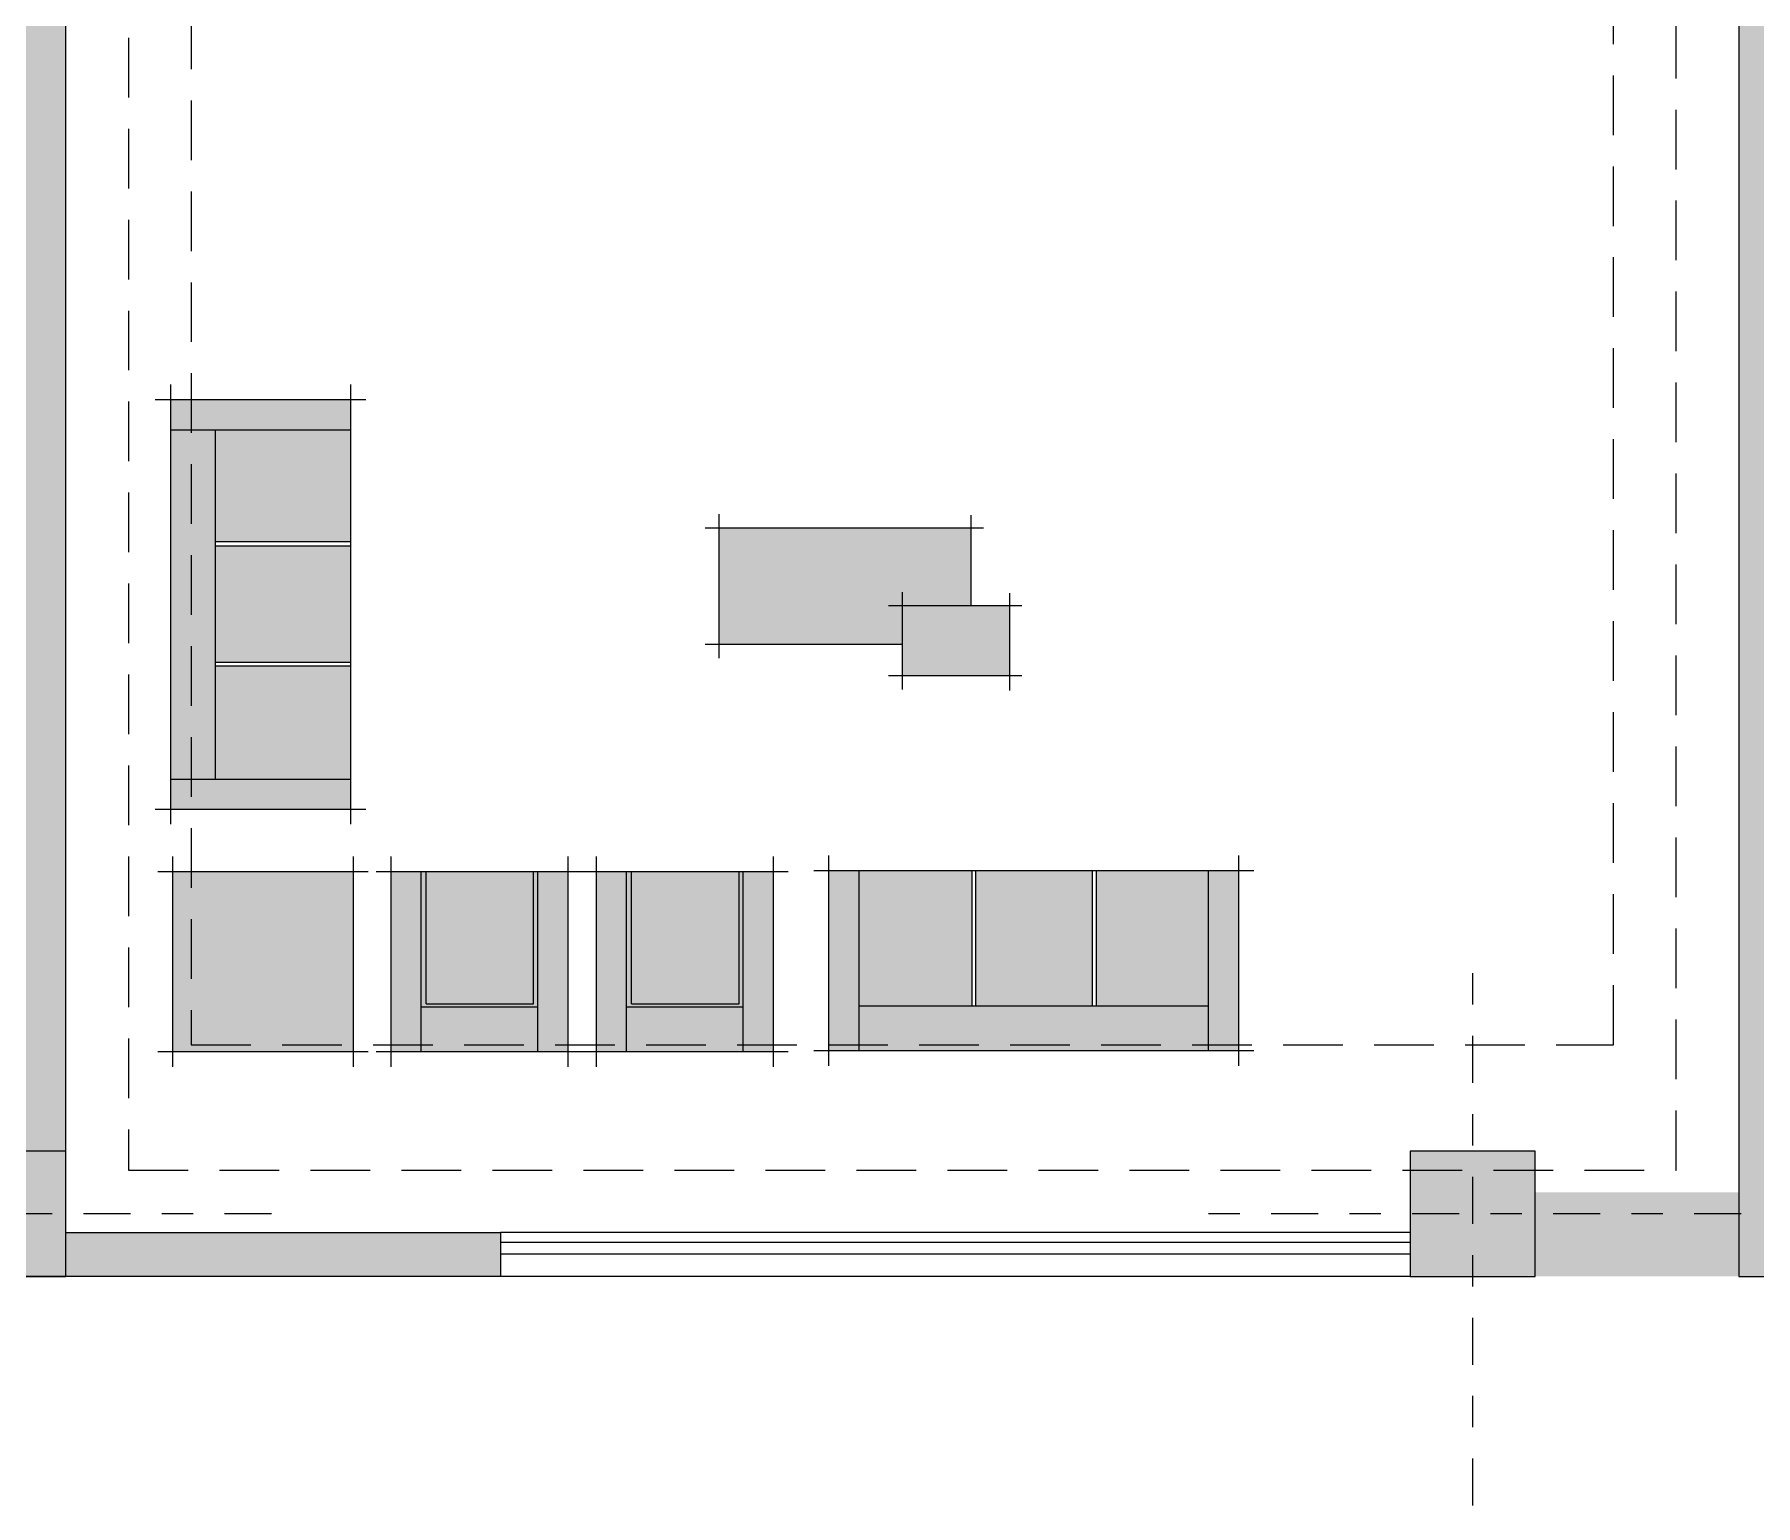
# Model space of a CAD drawing. Header units: inches. Extents: x 37.8 to 126.9, y 5.9 to 51.9.
# Drawn here: x 78.99 to 84.48, y 19.88 to 24.58 of the extents above; entities that cross this region are included whole.
import ezdxf

# ---------------------------------------------------------------- set-up
doc = ezdxf.new("R2010")
doc.units = ezdxf.units.IN
doc.header["$MEASUREMENT"] = 0
doc.linetypes.add('DASHDOT', pattern=[1, 0.5, -0.25, 0, -0.25])
doc.linetypes.add('DASHED2', pattern=[9.524999999999995, 6.349999999999998, -3.174999999999998])
for name, color, linetype, lineweight in [('coulmn', 146, 'Continuous', 13), ('LAYER1', 8, 'Continuous', 9), ('WALL', 7, 'Continuous', 35)]:
    doc.layers.add(name, color=color, linetype=linetype, lineweight=lineweight)
for name, color, linetype in [('fer', 8, 'Continuous'), ('LAYER5', 5, 'Continuous'), ('MOBL', 251, 'Continuous')]:
    doc.layers.add(name, color=color, linetype=linetype)

# ---------------------------------------------------------------- blocks, each defined once
blk = doc.blocks.new('Mobl 3')
at = {"layer": 'fer'}
h = blk.add_hatch(color=45, dxfattribs=at)
h.set_gradient(color1=(150, 137, 90), color2=(244, 242, 236), one_color=1, tint=0.9399999976158142, name='INVCURVED')
h.paths.add_polyline_path([(0.095999760000268, 0.5760000000373111), (0, 0.5760000000154832), (0, 1.455191522836685e-11), (0.095999760000268, 3.637978807091713e-11)])
h.paths.add_polyline_path([(1.21200048000901, 0.5760000000373111), (0.095999760000268, 0.5760000000373111), (0.095999760000268, 0.4320000000152504), (1.21200048000901, 0.4320000000443542)])
h.paths.add_polyline_path([(1.308000240009278, -7.275957614183426e-12), (1.308000240009278, 0.5760000000373111), (1.21200048000901, 0.5760000000373111), (1.21200048000901, 1.455191522836685e-11)])
h = blk.add_hatch(color=49, dxfattribs=at)
h.dxf.hatch_style = 1
h.set_gradient(color1=(100, 62, 38), color2=(216, 176, 151), rotation=180, one_color=1, tint=0.7200000286102295)
h.paths.add_polyline_path([(0.095999760000268, 0), (0.456483676796779, 7.275957614183426e-12), (0.456483676796779, 0.4320000000006985), (0.09599975997116417, 0.4320000000006985)])
h = blk.add_hatch(color=49, dxfattribs=at)
h.dxf.hatch_style = 1
h.set_gradient(color1=(100, 62, 38), color2=(216, 176, 151), rotation=180, one_color=1, tint=0.7200000286102295)
h.paths.add_polyline_path([(0.4680000000225846, -7.275957614183426e-12), (0.8400002400157973, 0), (0.8400002400157973, 0.4319999999934225), (0.4679999999934807, 0.4319999999934225)])
h = blk.add_hatch(color=49, dxfattribs=at)
h.dxf.hatch_style = 1
h.set_gradient(color1=(100, 62, 38), color2=(216, 176, 151), rotation=180, one_color=1, tint=0.7200000286102295)
h.paths.add_polyline_path([(0.8534721648320556, -7.275957614183426e-12), (1.212000479979906, 0), (1.212000480038114, 0.4320000000006985), (0.8534721648029517, 0.4320000000006985)])
at = {"layer": 'MOBL', "ltscale": 0.03}
for p, q in [((0, 0.6240000000179862), (0, -0.04799999999522697)), ((1.308000240009278, -0.04799999999522697), (1.308000240009278, 0.6240000000179862)), ((1.356000240019057, 0.5760000000227592), (-0.04800000000977889, 0.5760000000227592)), ((0.095999760000268, 0.5760000000227592), (0.095999760000268, 0)), ((1.21200048000901, 0.5760000000227592), (1.21200048000901, 0)), ((0.095999760000268, 0.4320000000006985), (1.21200048000901, 0.4320000000006985)), ((0.456483676796779, 0), (0.456483676796779, 0.4320000000006985)), ((0.4679999999934807, 0), (0.4679999999934807, 0.4320000000006985)), ((0.8400002400157973, 0), (0.8400002400157973, 0.4320000000006985)), ((0.8534721648029517, 0), (0.8534721648029517, 0.4320000000006985)), ((-0.04800000000977889, 0), (1.356000240019057, 0))]:
    blk.add_line(p, q, dxfattribs=at)
blk = doc.blocks.new('mz1')
at = {"layer": 'MOBL', "ltscale": 0.03}
for p, q in [((-4.150896224589814, -3.10035264876933), (-4.150896224589814, 3.899647351216116)), ((1.849103775413823, 3.899647351216116), (1.849103775413823, -3.10035264876933)), ((-4.650896224589814, 3.399647351223393), (2.349103775410185, 3.399647351223393)), ((2.349103775410185, -2.600352648776606), (-4.650896224589814, -2.600352648776606))]:
    blk.add_line(p, q, dxfattribs=at)
blk = doc.blocks.new('Gol miz')
at = {"layer": 'fer'}
h = blk.add_hatch(color=45, dxfattribs=at)
h.set_gradient(color1=(150, 137, 90), color2=(244, 242, 236), one_color=1, tint=0.9399999976158142, name='INVCURVED')
h.paths.add_polyline_path([(0.5759999999718275, -0.2879999999786378), (0.5759999999718275, 0.2880000000004657), (-2.91038304567337e-11, 0.2880000000004657), (-2.91038304567337e-11, -0.2879999999786378)])
at = {"layer": 'MOBL', "xscale": -0.09599999999045394, "yscale": 0.09599999999045394, "zscale": 0.09599999999947614}
blk.add_blockref('mz1', (0.1775139624078292, -0.03836614571628161), dxfattribs=at)
blk = doc.blocks.new('Mobl 1')
at = {"layer": 'fer'}
h = blk.add_hatch(color=45, dxfattribs=at)
h.set_gradient(color1=(150, 137, 90), color2=(244, 242, 236), rotation=180, one_color=1, tint=0.9399999976158142)
h.paths.add_polyline_path([(0.1440003284951672, 0.185999865665508), (3.284949343651533e-07, 0.1860001199893304), (-3.2852403819561e-07, -0.1860001199820545), (0.1439996714761946, -0.1860003743058769)])
h.paths.add_polyline_path([(0.5759995019470807, -0.2820008972848882), (0.575999671505997, -0.1860011372918962), (-3.2852403819561e-07, -0.1860001200038823), (-4.980538506060839e-07, -0.2819998799532186)])
h.paths.add_polyline_path([(0.5760003285249695, 0.1859991027085925), (0.5760004980547819, 0.2819988626506529), (4.980538506060839e-07, 0.2819998799823225), (3.284949343651533e-07, 0.1860001200111583)])
at = {"layer": 'fer', "true_color": 0x787064}
blk.add_hatch(color=8, dxfattribs=at).paths.add_polyline_path([(0.575999671505997, -0.186001137313724), (0.5759996986889746, -0.17060329731612), (0.1527897787163965, -0.1706025498788222), (0.1527903852402233, 0.172802890141611), (0.5760003051836975, 0.1728021426679334), (0.5760003285249695, 0.1859991026649368), (0.144000328524271, 0.185999865665508), (0.1439996714761946, -0.1860003743204288)])
at = {"layer": 'fer'}
h = blk.add_hatch(color=49, dxfattribs=at)
h.dxf.hatch_style = 1
h.set_gradient(color1=(100, 62, 38), color2=(216, 176, 151), one_color=1, tint=0.7200000286102295)
h.paths.add_polyline_path([(0.1527903852111194, 0.1728028901634389), (0.1527897786872927, -0.1706025498642703), (0.5759996986889746, -0.1706032972942921), (0.5760003052128013, 0.1728021426824853)])
at = {"layer": 'MOBL', "linetype": 'ByBlock'}
for p, q in [((5.828333087265491e-07, 0.3299998799921013), (-5.828333087265491e-07, -0.3299998799921013)), ((0.5759994171676226, -0.3300008972946671), (0.57600058283424, 0.3299988626604318)), ((0.6240004980645608, 0.2819987778857467), (-0.04799950195592828, 0.2819999647690565)), ((3.284949343651533e-07, 0.1860001199966064), (0.5760003285249695, 0.1859991026649368)), ((0.1439996714761946, -0.1860003743204288), (0.1440003284951672, 0.1859998656509561)), ((0.1527897786872927, -0.1706025498788222), (0.1527903852111194, 0.1728028901488869)), ((0.1527903852111194, 0.1728028901488869), (0.5760003285249695, 0.1728021426679334)), ((-3.2852403819561e-07, -0.1860001199966064), (0.575999671505997, -0.1860011373064481)), ((0.1527897786872927, -0.1706025498788222), (0.575999671505997, -0.170603297308844)), ((-0.04800049806362949, -0.2819997952174162), (0.6239995019568596, -0.2820009820716223))]:
    blk.add_line(p, q, dxfattribs=at)
blk = doc.blocks.new('Miz vasat')
at = {"layer": 'fer'}
h = blk.add_hatch(color=45, dxfattribs=at)
h.set_gradient(color1=(150, 137, 90), color2=(244, 242, 236), one_color=1, tint=0.9399999976158142, name='INVCURVED')
h.paths.add_polyline_path([(-0.4038390545756556, 0.3730192254370195), (-0.4038392737566028, 0.248916132026352), (-0.1843684410268907, 0.2489161320045241), (-0.1843684410268907, 0.3730192254370195)])
h.paths.add_polyline_path([(-0.5269070017093327, 0.4732248654472642), (-0.5269075874821283, 0.248916132026352), (-0.4038392737566028, 0.248916132026352), (-0.4038390545756556, 0.3730192254370195), (-0.1843684410268907, 0.3730192254370195), (-0.1843684410268907, 0.4732248654472642)])
h = blk.add_hatch(color=45, dxfattribs=at)
h.set_gradient(color1=(150, 137, 90), color2=(244, 242, 236), one_color=1, tint=0.9399999976158142, name='INVCURVED')
h.paths.add_polyline_path([(-0.1843684410268907, 0.3730192254370195), (-0.1843684410268907, 0.2489161320045241), (-0.4038392737566028, 0.248916132026352), (-0.4038397133699618, 1.455191522836685e-11), (0.4009103429852985, -7.275957614183426e-12), (0.4009103429852985, 0.3730192254370195)])
at = {"layer": 'MOBL', "ltscale": 25}
for p, q in [((-0.5269076921977103, 0.2088251890018), (-0.5269068807829171, 0.519533922401024)), ((-0.1843684410268907, 0.2057161320262821), (-0.1843684410268907, 0.516424865447334)), ((-0.5671782510180492, 0.4732248654472642), (-0.1411684410122689, 0.4732248654472642)), ((0.4009103429852985, -0.04319999998551793), (0.4009103429852985, 0.4162192254370893)), ((-0.1843684410268907, 0.3730192254588474), (0.4441103429708164, 0.3730192254370195)), ((-0.1411684410122689, 0.2489161320045241), (-0.5671782510180492, 0.248916132026352)), ((-0.4038397841795813, -0.04009094301000005), (-0.4038392737566028, 0.2489161320045241)), ((0.4441103429708164, -7.275957614183426e-12), (-0.4441103429999202, 1.455191522836685e-11))]:
    blk.add_line(p, q, dxfattribs=at)
blk = doc.blocks.new('ddfdfdfdfd')
at = {"layer": 'LAYER5', "linetype": 'Continuous'}
h = blk.add_hatch(color=1, dxfattribs=at)
h.paths.add_polyline_path([(179.779200237631, -221.4838781835885), (179.579350237631, -221.4838781835885), (179.579350237631, -221.2840281835886), (179.779200237631, -221.2840281835886)])
h.paths.add_polyline_path([(179.779200237631, -221.2840281835886), (179.979050237631, -221.2840281835886), (179.979050237631, -221.4838781835885), (179.779200237631, -221.4838781835885)])
h.paths.add_polyline_path([(179.779200237631, -221.4838781835885), (179.979050237631, -221.4838781835885), (179.979050237631, -221.6837281835885), (179.779200237631, -221.6837281835885)])
h.paths.add_polyline_path([(179.779200237631, -221.6837281835885), (179.579350237631, -221.6837281835885), (179.579350237631, -221.4838781835885), (179.779200237631, -221.4838781835885)])
at = {"layer": 'LAYER5', "color": 1, "linetype": 'DASHDOT', "ltscale": 0.3}
for p, q in [((179.779200237631, -222.4153741609331), (179.779200237631, -220.6240357384027)), ((180.6361364686338, -221.4838781835885), (178.8983495007696, -221.4838781835885))]:
    blk.add_line(p, q, dxfattribs=at)
at = {"layer": 'LAYER5', "color": 1, "linetype": 'Continuous'}
blk.add_lwpolyline([(179.979050237631, -221.2840281835886), (179.579350237631, -221.2840281835886), (179.579350237631, -221.6837281835885), (179.979050237631, -221.6837281835885), (179.979050237631, -221.2840281835886)], dxfattribs=at)
blk = doc.blocks.new('axxxxx')
h = blk.add_hatch(color=1)
h.dxf.hatch_style = 1
h.paths.add_polyline_path([(240.7614391140491, -233.8024092206517), (238.9808391140491, -233.8024092206517), (238.9808391140491, -234.0706419207369), (240.7614391140491, -234.0706419207369)])
for p in [(54.31093066668311, -12.38691373714843), (59.00178887641806, -12.38691373714846)]:
    blk.add_blockref('ddfdfdfdfd', p)

msp = doc.modelspace()

# ---------------------------------------------------------------- hatches: boundary and pattern name
h = msp.add_hatch(color=5)
h.dxf.hatch_style = 1
h.paths.add_polyline_path([(73.68717819297339, 43.75630079493398), (73.4871781929734, 43.75630079493398), (73.4871781929734, 20.75630079493392), (74.62447685157892, 20.75630079493392), (74.62447685157892, 20.95630079493391), (73.68717819297339, 20.95630079493391), (73.68717819297339, 32.05378889439642), (75.20225381504883, 32.05378889439648), (75.2022538150488, 31.55378889439636), (75.63166121359293, 31.55378889439648), (75.63166121359293, 32.05378889439648), (76.98717819297343, 32.05378889439648), (76.98717819297343, 32.75378889439641), (76.88717819297344, 32.75378889439635), (76.88717819297341, 32.15378889439638), (75.4871781929734, 32.15378889439638), (75.48717819297343, 33.55378889439636), (76.98717819297343, 33.55378889439636), (76.98717819297343, 34.25378889439641), (76.88717819297341, 34.25378889439641), (76.59680568586518, 34.25378927514363), (76.59680568586518, 34.15378889439644), (76.88717819297341, 34.15378889439644), (76.88717819297341, 33.65378889439644), (74.4870394658559, 33.65380457058593), (74.4870394658559, 33.55380457058591), (75.38717819297341, 33.55378889439636), (75.38717819297341, 32.15378889439638), (73.68717819297339, 32.15378889439638)])
h.paths.add_polyline_path([(75.2772538150488, 32.05378889439648), (75.55666121359295, 32.05378889439648), (75.55666121359297, 31.87878889439641), (75.27725381504877, 31.87878889439641)], flags=16)
h.paths.add_polyline_path([(75.27725381504877, 31.82878889439645), (75.55666121359297, 31.82878889439645), (75.55666121359295, 31.62878889439641), (75.2772538150488, 31.62878889439641)], flags=16)
h.paths.add_polyline_path([(79.08717819297345, 32.1054584065305), (78.88717819297341, 32.1054584065305), (78.88717819297341, 20.95630079493391), (77.52784051532404, 20.95630079493391), (77.52784051532404, 20.75630079493392), (77.96891627413521, 20.75630079493386), (77.96891627413521, 20.61630079493399), (80.4749727389632, 20.61630079493376), (80.4749727389632, 20.75630079493398), (79.0871781929734, 20.75630079493398)])
h.paths.add_polyline_path([(86.57882149293513, 21.95630079493402), (86.37882149293515, 21.95630079493397), (86.37882149293515, 20.75630079493392), (84.52717819297337, 20.75630079493392), (84.52717819297337, 25.20630079493391), (84.42717819297337, 25.20630079493391), (84.42717819297334, 20.61630079493393), (86.57882149293513, 20.61630079493393)])
h.paths.add_polyline_path([(88.72717819297338, 29.39545840653047), (88.52717819297337, 29.39545840653052), (88.52717819297337, 25.45630079493391), (87.42717819297337, 25.45630079493391), (87.4271781929734, 26.50545840653054), (85.52717819297342, 26.50545840653048), (85.52717819297342, 26.40545840653057), (87.3271781929734, 26.40545840653057), (87.32717819297335, 25.05630079493388), (85.62717819297339, 25.05630079493393), (85.62717819297339, 25.60545840653062), (85.5271781929734, 25.60545840653056), (85.5271781929734, 24.95630079493391), (88.52717819297337, 24.95630079493391), (88.52717819297337, 22.88769061313475), (88.5271781929734, 20.61630079493399), (88.52882149293512, 20.61630079493399), (88.72717819297335, 20.61630079493393)])
h.paths.add_polyline_path([(88.52717819297337, 25.356300794934), (88.52717819297337, 25.05630079493388), (87.42717819297337, 25.05630079493388), (87.42717819297337, 25.35630079493389)], flags=16)
h.paths.add_polyline_path([(86.78717819297339, 33.60463128279959), (84.48033725340758, 33.60463128279959), (84.48033725340758, 33.60050334396148), (83.71110648417661, 33.60050334396148), (82.32717819297346, 33.60463128279947), (82.32717819297335, 33.40463128279954), (82.32717819297335, 33.30545840653032), (82.52717819297334, 33.30545840653032), (82.52717819297334, 33.40463128279954), (86.5871781929734, 33.40463128279977), (86.58717819297343, 29.50545840653054), (83.4871781929734, 29.50545840653059), (83.4871781929734, 31.6054584065305), (83.28717819297344, 31.6054584065305), (83.07894586949044, 31.6054584065305), (83.07894586949044, 31.40545840653057), (83.28717819297341, 31.40545840653057), (83.28717819297344, 29.50545840653059), (81.88717819297338, 29.50545840653054), (81.88717819297338, 31.40545840653051), (82.10808345542759, 31.40545840653046), (82.10808345542759, 31.6054584065305), (81.88717819297338, 31.6054584065305), (80.28717819297341, 31.6054584065305), (80.28717819297339, 30.30545840653055), (80.38717819297338, 30.30545840653055), (80.38717819297338, 31.40545840653046), (81.68717819297336, 31.40545840653046), (81.68717819297336, 29.50545840653054), (80.28717819297344, 29.50545840653048), (80.28717819297344, 29.40545840653046), (80.28717819297344, 28.81851437019635), (80.28717819297344, 28.4349992889445), (80.68717819297342, 28.4349992889445), (80.68717819297342, 29.40545840653057), (81.48747819297338, 29.40545840653057), (81.48747819297338, 29.30560840653062), (84.42717819297337, 29.30545840653055), (84.42717819297334, 27.30545840653055), (84.02717819297337, 27.30545840653055), (84.02717819297337, 26.80545840653055), (84.42717819297334, 26.80545840653055), (84.42717819297337, 26.40545840653057), (84.52717819297337, 26.40545840653057), (84.52717819297337, 29.30545840653055), (86.78717819297341, 29.3054584065306)])
h.paths.add_polyline_path([(84.42717819297334, 27.20545840653052), (84.42717819297334, 26.90545840653057), (84.12717819297336, 26.90545840653057), (84.12717819297336, 27.20545840653052)], flags=16)
h.paths.add_polyline_path([(80.58717819297343, 29.40545840653057), (80.58717819297343, 28.53499928894452), (80.38717819297347, 28.53499928894452), (80.38717819297335, 29.40545840653046)], flags=16)
h.paths.add_polyline_path([(86.78717819297339, 35.50463128279968), (85.52717819297334, 35.50463128279974), (85.52717819297337, 38.18924557511589), (85.42717819297337, 38.18924557511589), (85.42717819297337, 36.90463128279977), (84.86969464075025, 36.90463128279971), (84.86969464075031, 36.40463128279971), (85.42717819297337, 36.40463128279971), (85.42717819297337, 33.60463128279959), (85.62717819297333, 33.60463128279959), (85.6271781929733, 35.30463128279975), (86.78717819297339, 35.30463128279975)])
h.paths.add_polyline_path([(85.4271781929734, 36.50463128279968), (85.24843641686186, 36.50463128279968), (85.24843641686184, 36.80463128279975), (85.42717819297337, 36.80463128279975)], flags=16)
h.paths.add_polyline_path([(85.14843641686187, 36.50463128279968), (84.9696946407503, 36.50463128279968), (84.96969464075025, 36.80463128279975), (85.14843641686181, 36.80463128279975)], flags=16)
h.paths.add_polyline_path([(81.12717819297339, 41.85630079493366), (79.61717819297337, 41.85630079493389), (79.6171781929734, 43.75630079493398), (79.41717819297341, 43.75630079493398), (79.41717819297341, 41.65630079494845), (79.87188870731418, 41.65630079491929), (80.92717819297334, 41.65630079494737), (80.92717819297334, 39.62769061312828), (80.92717819297334, 39.58769061312013), (80.92717819297337, 36.40422692306744), (78.28717819297333, 36.40422692306767), (78.28717819297336, 37.00422692306769), (78.18717819297339, 37.00422692306769), (78.18717819297339, 36.30422692306765), (80.62717819297339, 36.30422692306753), (80.62717819297325, 34.90545840653023), (78.28717819297333, 34.90545840653051), (78.28717819297336, 35.50422692306769), (78.18717819297339, 35.50422692306769), (78.18717819297342, 34.70545840653041), (78.68717819297345, 34.70545840653041), (78.68717819297336, 33.30545840653043), (81.12717819297339, 33.30545840653032), (81.12717819297339, 33.90545840653029), (81.02717819297348, 33.90545840653029), (81.02717819297345, 33.50545840653031), (78.88717819297332, 33.50545840653048), (78.88717819297335, 34.70545840653041), (81.12717819297339, 34.7054584065303), (81.12717819297339, 34.90545840653023), (81.12717819297333, 35.61250434826913), (80.72747213194191, 35.61250434826918), (80.72747213194197, 36.31188860653783), (81.12717819297339, 36.31188860653783)])
h.paths.add_polyline_path([(81.02717819297331, 35.51250434826916), (81.02717819297325, 34.90737523597501), (80.72747213194182, 34.91312009000059), (80.72747213194191, 35.51250434826922)], flags=16)
h.paths.add_polyline_path([(88.72717819297335, 43.75630079493398), (87.17776046651721, 43.75630079493398), (87.17776046651721, 43.55630079493842), (87.47188870731412, 43.55630079491961), (88.52717819297328, 43.55630079494763), (88.52717819297328, 41.5276906131286), (88.52717819297328, 41.48769061312045), (88.52717819297337, 39.65378889439638), (86.52717819297334, 39.65378889439638), (86.52717819297331, 39.00463128279979), (86.87717819297328, 39.00463128279991), (86.87717819297325, 39.55378889439636), (88.52717819297334, 39.55378889439642), (88.52717819297334, 38.20463128279972), (86.52717819297334, 38.20463128279972), (86.52717819297334, 38.10463128279976), (88.52717819297334, 38.10463128279976), (88.52717819297337, 35.3970630460628), (88.72717819297335, 35.39706304606285)])
h.paths.add_polyline_path([(86.77717819297328, 39.10463128279982), (86.6271781929733, 39.10463128279982), (86.62717819297328, 39.55378889439636), (86.77717819297325, 39.55378889439636)], flags=16)
at = {"layer": 'fer'}
h = msp.add_hatch(color=45, dxfattribs=at)
h.set_gradient(color1=(150, 137, 90), color2=(244, 242, 236), one_color=1, tint=0.9399999976158142, name='INVCURVED')
h.paths.add_polyline_path([(81.61943420008856, 21.33689475244149), (81.52346302500891, 21.33689475752807), (81.52346305539726, 21.91272324757649), (81.61943423047691, 21.91272324248997)])
h.paths.add_polyline_path([(82.73510261934993, 21.33689469356405), (81.61943420008856, 21.33689475244149), (81.61943420768563, 21.48085187497544), (82.73510262694703, 21.48085181606889)])
h.paths.add_polyline_path([(82.83107382481793, 21.91272317859138), (82.83107379442959, 21.33689468849936), (82.73510261934993, 21.33689469356405), (82.73510264973828, 21.9127231836343)])
h = msp.add_hatch(color=49, dxfattribs=at)
h.dxf.hatch_style = 1
h.set_gradient(color1=(100, 62, 38), color2=(216, 176, 151), rotation=180, one_color=1, tint=0.7200000286102295)
h.paths.add_polyline_path([(81.61943423047691, 21.91272324252635), (81.97981080946187, 21.91272322350081), (81.97981078667061, 21.48085185597178), (81.61943420765655, 21.48085187498999)])
h = msp.add_hatch(color=49, dxfattribs=at)
h.dxf.hatch_style = 1
h.set_gradient(color1=(100, 62, 38), color2=(216, 176, 151), rotation=180, one_color=1, tint=0.7200000286102295)
h.paths.add_polyline_path([(81.99132370358342, 21.91272322290776), (82.36321317666085, 21.91272320327472), (82.3632131538696, 21.48085183574564), (81.99132368076306, 21.48085185537145)])
h = msp.add_hatch(color=49, dxfattribs=at)
h.dxf.hatch_style = 1
h.set_gradient(color1=(100, 62, 38), color2=(216, 176, 151), rotation=180, one_color=1, tint=0.7200000286102295)
h.paths.add_polyline_path([(82.37668109007228, 21.91272320257123), (82.73510264970918, 21.91272318364885), (82.7351026269761, 21.48085181611255), (82.37668106725192, 21.48085183502759)])

# ---------------------------------------------------------------- linework, layer by layer
for p, q in [((79.0871781929734, 20.75630079493392), (79.08717819297345, 32.1054584065305)), ((84.42717819297337, 25.20630079493391), (84.42717819297334, 20.61630079493393)), ((79.08717819297337, 20.75630079493398), (80.4749727389632, 20.75630079493398)), ((80.4749727389632, 20.75630079493392), (80.4749727389632, 20.61630079493376)), ((80.4749727389632, 20.61630079493376), (77.96891627413521, 20.61630079493399)), ((84.42717819297334, 20.61630079493393), (86.57882149293513, 20.61630079493393))]:
    msp.add_line(p, q)
at = {"layer": 'coulmn'}
for p, q in [((83.37833640270833, 20.75630079493392), (80.4749727389632, 20.75630079493392)), ((83.37833640270833, 20.72441937479097), (80.4749727389632, 20.72441937479097)), ((83.37833640270833, 20.68766680673367), (80.4749727389632, 20.68766680673367)), ((83.37833640270833, 20.61630079493393), (80.4749727389632, 20.61630079493393))]:
    msp.add_line(p, q, dxfattribs=at)
at = {"layer": 'LAYER1', "linetype": 'DASHED2', "ltscale": 0.03}
for points in [[(84.22717819297338, 26.60545840653056), (79.28717819297339, 26.60545840653056), (79.28717819297339, 20.95630079493391), (84.22717819297338, 20.95630079493391)], [(84.0271781929734, 26.40545840653057), (79.48717819297337, 26.40545840653057), (79.48717819297337, 21.35630079493389), (84.0271781929734, 21.35630079493389)]]:
    msp.add_lwpolyline(points, close=True, dxfattribs=at)
at = {"layer": 'MOBL', "ltscale": 0.03}
for p, q in [((81.52346302247653, 21.28890905002164), (81.52346305792963, 21.96070895509025)), ((82.83107382735028, 21.96070888608337), (82.83107379189721, 21.2889089810147)), ((81.47547734788353, 21.91272325012342), (82.87905953233167, 21.91272317605178)), ((81.61943420008856, 21.33689475245605), (81.61943423047691, 21.91272324252635)), ((81.97981080946187, 21.91272322350808), (81.97981078667061, 21.48085185597178)), ((81.99132370355434, 21.91272322290048), (81.99132368076306, 21.48085185536418)), ((82.36321317666085, 21.91272320327472), (82.3632131538696, 21.48085183573836)), ((82.37668109004318, 21.91272320256395), (82.37668106725192, 21.48085183502759)), ((82.73510261934993, 21.3368946935786), (82.73510264973828, 21.91272318364885)), ((81.61943420768563, 21.48085187498999), (82.73510262694703, 21.48085181611255)), ((82.87905950194332, 21.33689468598153), (81.47547731749518, 21.33689476005317))]:
    msp.add_line(p, q, dxfattribs=at)

# ---------------------------------------------------------------- block references
msp.add_blockref('axxxxx', (-155.2028027113408, 254.6869427156709))
at = {"layer": 'WALL', "lineweight": 20}
for name, p, xscale, yscale, zscale, rotation in [('Mobl 3', (79.99687250022401, 22.10865583911563), 0.9997022396657935, 0.9997022396657935, 0.9997022396657935, 90.0000030236858), ('Miz vasat', (81.57243642978341, 23.00735063969269), 0.9997022396657933, 0.9997022396657933, 0.9997022396657933, 180.0000030236858), ('Gol miz', (79.71689742468737, 21.90973922658107), -0.9997022396657935, 0.9997022396657955, 0.9997022396657955, 89.99999697631422), ('Mobl 1', (80.40797328939465, 21.33391131051106), -0.9997022396415475, 0.9997022396415495, 0.9997022396415495, 269.9999969763144), ('Mobl 1', (81.06348285065309, 21.333910425193), -0.9997022396415476, 0.9997022396415496, 0.9997022396415496, 269.9999969763144)]:
    msp.add_blockref(name, p, dxfattribs=dict(at, xscale=xscale, yscale=yscale, zscale=zscale, rotation=rotation))

doc.saveas('drawing.dxf')
